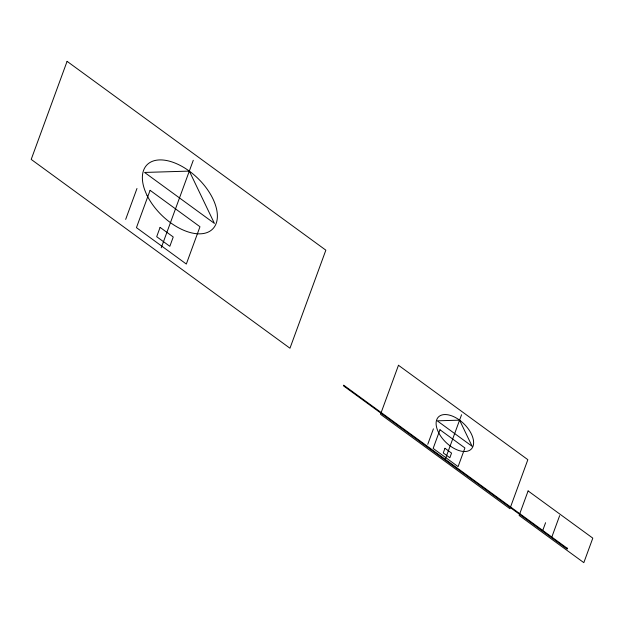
<?xml version="1.0" encoding="UTF-8"?>
<svg xmlns="http://www.w3.org/2000/svg" width="624" height="624" viewBox="0 0 624 624"><rect width="100%" height="100%" fill="white"/><g stroke="black" fill="none" stroke-linecap="round" stroke-linejoin="round"><path stroke-width="0.94" d="M125.674 219.383L136.976 188.503M161.249 247.783L193.268 160.29M427.768 444.288L433.415 428.852M445.552 458.492L461.557 414.749M542.755 530.439L545.579 522.717M551.647 537.537L559.65 515.666M567.59 548.153L567.232 549.12L343.442 385.819L343.676 385.172L567.473 548.473M67.088 61.347L31.2 159.409L289.973 348.231L325.853 250.169L67.088 61.347M150.095 190.328L136.445 227.643L186.326 264.046L199.976 226.73L150.095 190.328M160.095 227.378L156.686 236.707L169.837 246.301L173.246 236.972L160.095 227.378M398.471 365.274L380.523 414.305L509.909 508.716L527.849 459.685L398.471 365.274M439.975 429.764L433.15 448.422L458.086 466.619L464.919 447.962L439.975 429.764M444.974 448.289L443.266 452.954L449.842 457.751L451.55 453.086L444.974 448.289M528.107 490.932L519.137 515.447L583.83 562.653L592.8 538.138L528.107 490.932M189.314 171.101L144.573 172.442L214.414 223.408L189.314 171.101M459.584 420.155L437.213 420.826L472.134 446.3L459.584 420.155M438.469 432.331A22.955 12.917 44.2 0 0 470.964 449.381A22.955 12.917 44.2 0 0 455.169 417.386A22.955 12.917 44.2 0 0 438.469 432.331M147.085 195.46A45.911 25.834 44.2 0 0 212.082 229.554A45.911 25.834 44.2 0 0 180.476 165.578A45.911 25.834 44.2 0 0 147.085 195.46"/></g></svg>
